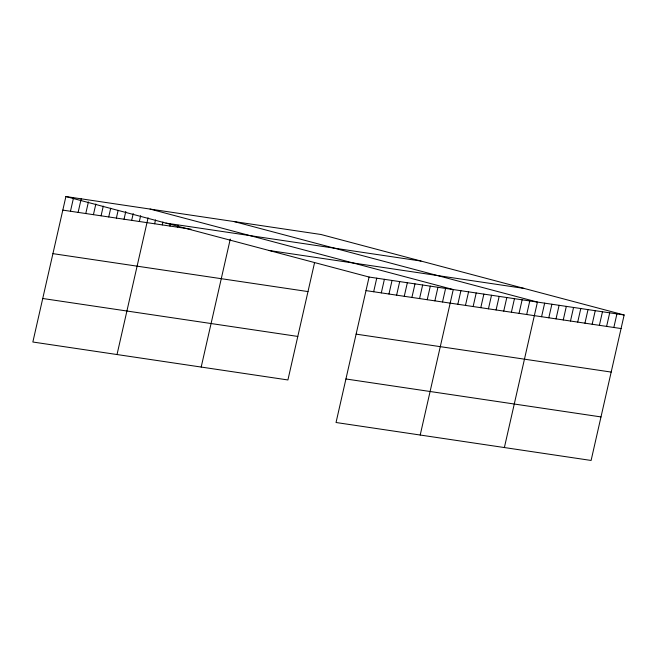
<?xml version="1.0" encoding="UTF-8"?>
<svg xmlns="http://www.w3.org/2000/svg" width="657" height="657" viewBox="0 0 657 657"><rect width="100%" height="100%" fill="white"/><g stroke="black" fill="none" stroke-linecap="round" stroke-linejoin="round"><path stroke-width="0.99" d="M624.15 314.982L369.086 277.04L336.039 422.508L591.103 460.45L624.15 314.982L320.961 234.492L65.897 196.55L32.85 342.018L287.914 379.96L314.506 262.899M70.471 211.25L73.551 197.691M78.117 212.392L81.205 198.825M85.771 213.533L88.416 201.904M93.425 214.667L95.848 204.007M101.079 215.808L103.28 206.117M108.725 216.941L110.713 208.228M116.379 218.083L118.145 210.33M124.033 219.224L125.791 211.472M131.687 220.358L133.223 213.574M139.333 221.499L140.655 215.685M117.02 354.534L148.088 217.796M154.641 223.774L155.52 219.898M162.295 224.916L162.952 222.009M169.941 226.049L170.385 224.111M177.595 227.191L178.039 225.252M201.19 367.058L230.262 239.115M373.661 291.741L376.74 278.174M381.306 292.882L384.394 279.315M388.96 294.016L392.04 280.457M396.614 295.157L399.694 281.59M404.26 296.299L407.348 282.732M411.914 297.432L414.994 283.873M419.568 298.574L422.648 285.007M427.222 299.707L430.302 286.148M434.868 300.849L437.956 287.281M442.522 301.99L445.602 288.423M420.209 435.024L453.256 289.565L150.067 209.074M457.83 304.265L460.91 290.698M465.476 305.406L468.564 291.839M473.13 306.54L476.21 292.973M480.784 307.681L483.864 294.114M488.438 308.815L491.518 295.256M496.084 309.956L499.172 296.389M503.738 311.098L506.818 297.531M511.392 312.231L514.472 298.664M519.046 313.373L522.126 299.806M526.692 314.506L529.78 300.947M504.379 447.548L537.426 302.08L234.237 221.598M541.573 316.723L544.653 303.156M548.8 317.799L551.88 304.232M556.027 318.875L559.107 305.308M563.254 319.951L566.334 306.384M570.481 321.027L573.561 307.46M577.708 322.094L580.788 308.535M584.935 323.17L588.015 309.611M592.162 324.246L595.242 310.687M599.389 325.322L602.469 311.755M606.616 326.398L609.696 312.831M613.843 327.473L616.923 313.906M165.95 223.109L421.014 261.059M62.817 210.117L190.99 229.186M269.033 250.481L524.097 288.423M366.006 290.608L621.07 328.549M52.93 253.643L307.993 291.585M356.119 334.134L611.182 372.076M42.738 298.492L297.802 336.433M345.927 378.974L600.991 416.924M65.897 196.55L369.086 277.04"/></g></svg>
